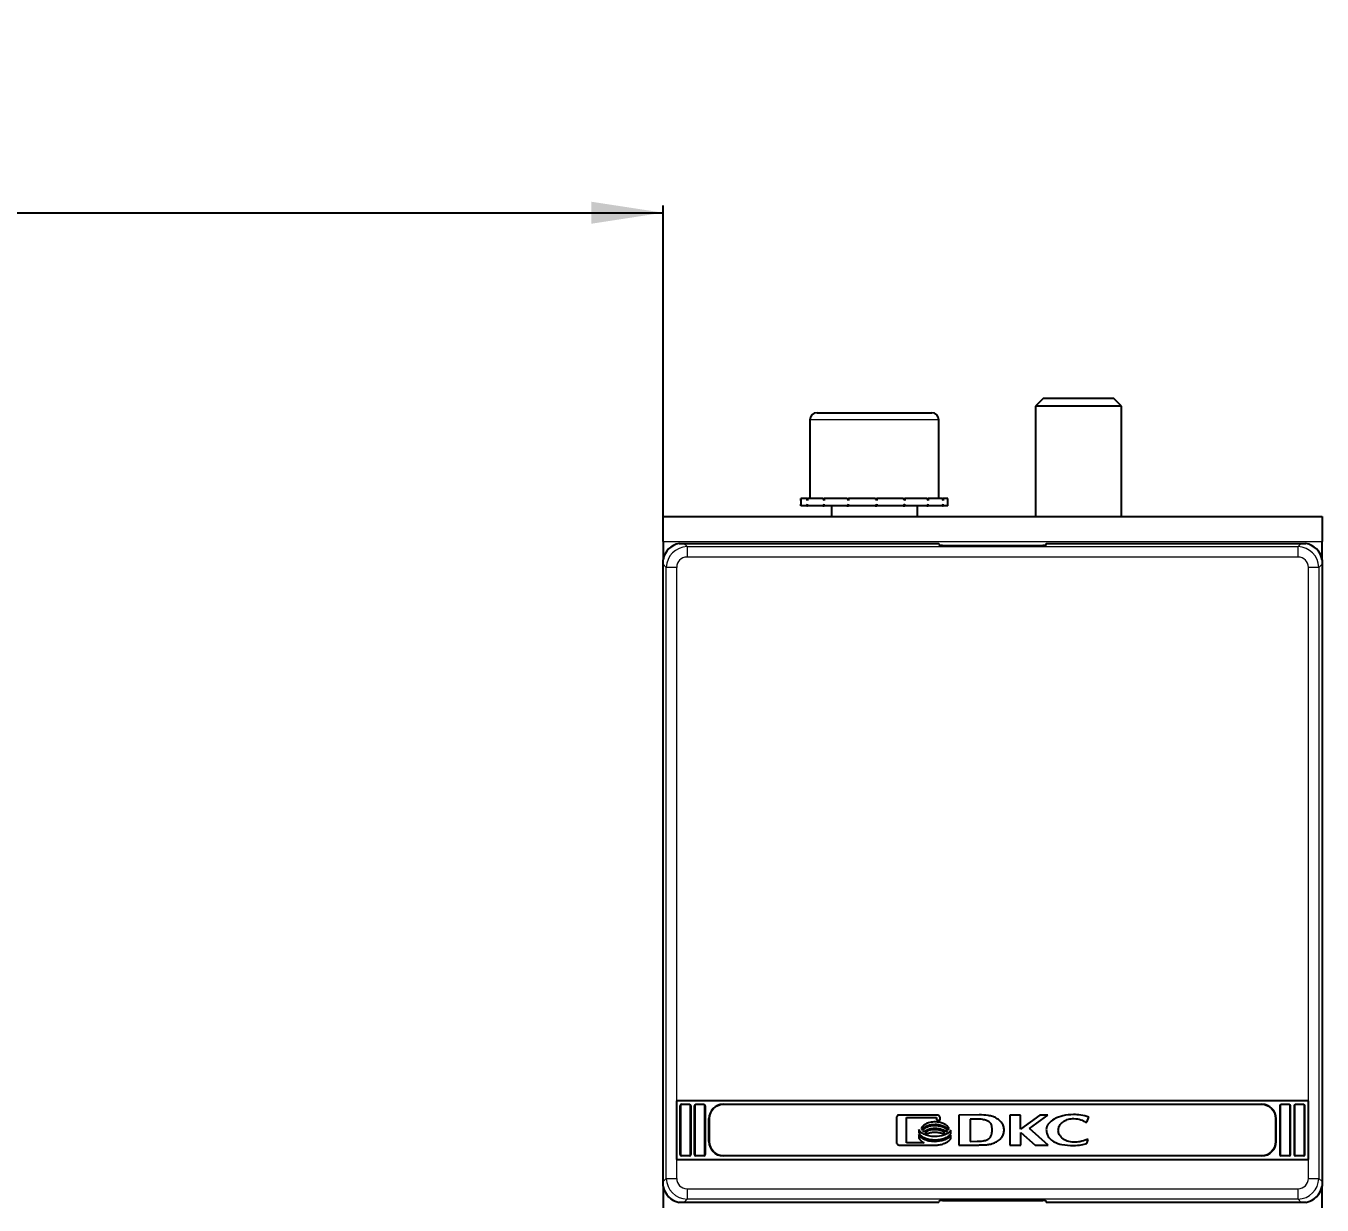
# Model space of a CAD drawing. Header units: millimetres. Extents: x 0 to 3606, y -762 to 580.
# Drawn here: x 1082.5 to 1263.4, y 393.3 to 557.9 of the extents above; entities that cross this region are included whole.
import ezdxf

# ---------------------------------------------------------------- set-up
doc = ezdxf.new("R2010")
doc.units = ezdxf.units.MM
doc.layers.add('FORMAT', color=7, linetype='Continuous')
doc.styles.add('SLDTEXTSTYLE0', font='TXT', dxfattribs={"width": 0.75})
doc.dimstyles.new('SLDDIMSTYLE0', dxfattribs={"dimtxt": 20, "dimasz": 10, "dimexe": 0, "dimexo": 0.0625, "dimgap": 5, "dimtad": 2, "dimdec": 1, "dimrnd": 1e-09, "dimzin": 12, "dimdsep": 46, "dimtxsty": 'SLDTEXTSTYLE0', "dimsah": 1, "dimcen": 0.09, "dimadec": 0, "dimazin": 3, "dimtfac": 1, "dimtofl": 0, "dimtmove": 0, "dimatfit": 3, "dimfxl": 0, "dimfrac": 2, "dimtolj": 1, "dimtzin": 12, "dimarcsym": 0})

# ---------------------------------------------------------------- blocks, each defined once
blk = doc.blocks.new('_D_2')
at = {"layer": 'FORMAT'}
for p, q in [((155.39, 489.4), (155.39, 532.81)), ((1171.39, 489.4), (1171.39, 532.81)), ((155.39, 531.81), (1171.39, 531.81))]:
    blk.add_line(p, q, dxfattribs=at)
for points in [[(155.39, 531.81), (165.39, 530.27), (165.39, 533.34)], [(1171.39, 531.81), (1161.39, 533.34), (1161.39, 530.27)]]:
    blk.add_solid(points, dxfattribs=at)
at = {"layer": 'FORMAT', "insert": (633.83, 557.59), "char_height": 20, "attachment_point": 1, "style": 'SLDTEXTSTYLE0'}
blk.add_mtext('1016', dxfattribs=at)

msp = doc.modelspace()

# ---------------------------------------------------------------- linework, layer by layer
at = {"color": 7, "linetype": 'Continuous', "lineweight": 25}
for p, q in [((1224.46, 505.89), (1223.39, 504.82)), ((1223.39, 504.82), (1223.39, 489.39)), ((1235.39, 504.82), (1223.39, 504.82)), ((1234.31, 505.89), (1224.46, 505.89)), ((1235.39, 504.82), (1234.31, 505.89)), ((1235.39, 489.39), (1235.39, 504.82)), ((1192.89, 503.89), (1201.32, 503.89)), ((1201.32, 503.89), (1208.89, 503.89)), ((1191.89, 502.89), (1191.89, 491.89)), ((1209.89, 491.89), (1209.89, 502.89)), ((1190.64, 491.89), (1190.64, 490.89)), ((1190.64, 491.89), (1190.64, 491.64)), ((1191.45, 491.89), (1190.64, 491.89)), ((1190.64, 491.89), (1190.64, 491.89)), ((1190.64, 490.89), (1190.64, 491.14)), ((1191.45, 490.89), (1190.64, 490.89)), ((1190.64, 490.89), (1190.64, 490.89)), ((1191.45, 491.89), (1191.56, 491.89)), ((1191.45, 490.89), (1191.56, 490.89)), ((1191.56, 491.89), (1191.56, 491.64)), ((1193.71, 491.89), (1191.56, 491.89)), ((1191.56, 490.89), (1191.56, 491.14)), ((1193.71, 490.89), (1191.56, 490.89)), ((1193.71, 491.89), (1193.89, 491.89)), ((1193.71, 490.89), (1193.89, 490.89)), ((1193.89, 491.89), (1193.89, 491.64)), ((1197.06, 491.89), (1193.89, 491.89)), ((1193.89, 490.89), (1193.89, 491.14)), ((1197.06, 490.89), (1193.89, 490.89)), ((1194.89, 490.89), (1194.89, 489.39)), ((1197.06, 491.89), (1197.29, 491.89)), ((1197.06, 490.89), (1197.29, 490.89)), ((1197.29, 491.89), (1197.29, 491.64)), ((1200.99, 491.89), (1197.29, 491.89)), ((1197.29, 490.89), (1197.29, 491.14)), ((1200.99, 490.89), (1197.29, 490.89)), ((1200.99, 491.89), (1201.18, 491.89)), ((1200.99, 491.89), (1201.07, 491.89)), ((1200.99, 490.89), (1201.15, 490.89)), ((1201.15, 490.89), (1201.23, 490.89)), ((1201.19, 491.89), (1201.23, 491.89)), ((1201.23, 491.89), (1201.23, 491.64)), ((1204.9, 491.89), (1201.23, 491.89)), ((1201.23, 490.89), (1201.23, 491.14)), ((1204.9, 490.89), (1201.23, 490.89)), ((1204.9, 491.89), (1205.13, 491.89)), ((1204.9, 490.89), (1205.13, 490.89)), ((1205.13, 491.89), (1205.13, 491.64)), ((1208.2, 491.89), (1205.13, 491.89)), ((1205.13, 490.89), (1205.13, 491.14)), ((1208.2, 490.89), (1205.13, 490.89)), ((1206.89, 489.39), (1206.89, 490.89)), ((1208.2, 491.89), (1208.38, 491.89)), ((1208.2, 490.89), (1208.38, 490.89)), ((1208.38, 491.89), (1208.38, 491.64)), ((1210.39, 491.89), (1208.38, 491.89)), ((1208.38, 490.89), (1208.38, 491.14)), ((1210.39, 490.89), (1208.38, 490.89)), ((1210.39, 491.89), (1210.48, 491.89)), ((1210.39, 490.89), (1210.48, 490.89)), ((1210.48, 491.89), (1210.48, 491.64)), ((1211.14, 491.89), (1210.48, 491.89)), ((1210.48, 490.89), (1210.48, 491.14)), ((1211.14, 490.89), (1210.48, 490.89)), ((1211.14, 490.89), (1211.14, 491.89)), ((1171.39, 485.89), (1171.39, 489.39)), ((1171.39, 489.39), (1263.39, 489.39)), ((1263.39, 489.39), (1263.39, 485.89)), ((1171.39, 485.89), (1171.39, 483.37)), ((1173.66, 485.64), (1174.28, 485.64)), ((1174.28, 485.64), (1209.89, 485.64)), ((1209.89, 485.64), (1209.89, 485.51)), ((1210.39, 485.37), (1224.39, 485.37)), ((1224.89, 485.51), (1224.89, 485.64)), ((1224.89, 485.64), (1260.49, 485.64)), ((1260.49, 485.64), (1261.11, 485.64)), ((1263.39, 483.37), (1263.39, 485.89)), ((1171.39, 482.74), (1171.39, 483.37)), ((1263.39, 483.37), (1263.39, 482.74)), ((1171.39, 396.54), (1171.39, 482.74)), ((1263.39, 482.74), (1263.39, 396.54)), ((1261.48, 407.84), (1173.29, 407.84)), ((1173.29, 407.84), (1173.29, 399.64)), ((1173.79, 400.34), (1173.79, 407.14)), ((1173.99, 407.34), (1175.09, 407.34)), ((1175.29, 407.14), (1175.29, 400.34)), ((1175.79, 400.34), (1175.79, 407.14)), ((1175.99, 407.34), (1177.09, 407.34)), ((1177.29, 407.14), (1177.29, 400.34)), ((1179.79, 407.34), (1254.98, 407.34)), ((1257.48, 407.14), (1257.48, 400.34)), ((1257.68, 407.34), (1258.78, 407.34)), ((1258.98, 400.34), (1258.98, 407.14)), ((1259.48, 407.14), (1259.48, 400.34)), ((1259.68, 407.34), (1260.78, 407.34)), ((1260.98, 400.34), (1260.98, 407.14)), ((1261.48, 399.64), (1261.48, 407.84)), ((1177.79, 402.14), (1177.79, 405.34)), ((1203.96, 405.4), (1203.96, 402.08)), ((1209.64, 405.84), (1204.39, 405.84)), ((1205.37, 405.51), (1209.54, 405.51)), ((1205.37, 401.97), (1205.37, 405.51)), ((1209.54, 405.51), (1209.54, 405.12)), ((1210.07, 405.12), (1210.07, 405.4)), ((1215.53, 405.86), (1212.7, 405.84)), ((1212.7, 405.84), (1212.7, 401.64)), ((1219.81, 405.84), (1219.81, 401.64)), ((1221.3, 405.84), (1219.81, 405.84)), ((1221.3, 403.87), (1221.3, 405.84)), ((1223.97, 405.84), (1221.3, 403.87)), ((1222.56, 403.98), (1225.1, 405.84)), ((1225.1, 405.84), (1223.97, 405.84)), ((1230.56, 404.82), (1230.81, 405.55)), ((1256.98, 402.14), (1256.98, 405.34)), ((1207.11, 403.83), (1207.11, 403.38)), ((1209.54, 405.12), (1210.07, 405.12)), ((1211.56, 403.27), (1211.56, 403.72)), ((1215.32, 405.28), (1214.28, 405.26)), ((1214.28, 405.26), (1214.28, 402.16)), ((1225.16, 401.64), (1222.56, 403.98)), ((1230.37, 404.82), (1230.56, 404.82)), ((1207.83, 401.96), (1205.37, 401.97)), ((1207.11, 403.11), (1207.11, 402.65)), ((1211.56, 402.54), (1211.56, 403.01)), ((1214.28, 402.16), (1215.23, 402.18)), ((1221.32, 403.41), (1223.33, 401.64)), ((1221.32, 401.64), (1221.32, 403.41)), ((1230.55, 401.88), (1230.73, 402.42)), ((1230.73, 402.42), (1230.58, 402.42)), ((1175.09, 400.14), (1173.99, 400.14)), ((1177.09, 400.14), (1175.99, 400.14)), ((1254.98, 400.14), (1179.79, 400.14)), ((1204.39, 401.64), (1209.64, 401.64)), ((1212.7, 401.64), (1215.39, 401.65)), ((1215.39, 401.65), (1215.4, 401.65)), ((1215.4, 401.65), (1215.42, 401.65)), ((1219.81, 401.64), (1221.32, 401.64)), ((1223.33, 401.64), (1225.16, 401.64)), ((1258.78, 400.14), (1257.68, 400.14)), ((1260.78, 400.14), (1259.68, 400.14)), ((1173.29, 399.64), (1261.48, 399.64)), ((1171.39, 395.92), (1171.39, 396.54)), ((1263.39, 396.54), (1263.39, 395.92)), ((1171.39, 395.92), (1171.39, 392.89)), ((1263.39, 392.89), (1263.39, 395.92)), ((1174.28, 393.64), (1173.66, 393.64)), ((1209.89, 393.64), (1174.28, 393.64)), ((1209.89, 393.64), (1209.89, 393.78)), ((1210.39, 393.91), (1224.39, 393.91)), ((1224.89, 393.78), (1224.89, 393.64)), ((1260.49, 393.64), (1224.89, 393.64)), ((1261.11, 393.64), (1260.49, 393.64))]:
    msp.add_line(p, q, dxfattribs=at)
at = {"color": 8, "linetype": 'Continuous', "lineweight": 18}
for p, q in [((1201.38, 502.89), (1191.89, 502.89)), ((1209.89, 502.89), (1201.38, 502.89)), ((1171.39, 485.89), (1263.39, 485.89)), ((1174.28, 485.64), (1174.74, 485.19)), ((1174.74, 485.19), (1174.74, 483.74)), ((1174.74, 485.19), (1260.04, 485.19)), ((1260.04, 485.19), (1260.49, 485.64)), ((1260.04, 483.74), (1260.04, 485.19)), ((1260.04, 483.74), (1174.74, 483.74)), ((1171.84, 482.29), (1171.39, 482.74)), ((1173.29, 482.29), (1171.84, 482.29)), ((1171.84, 396.99), (1171.84, 482.29)), ((1173.29, 482.29), (1173.29, 407.84)), ((1261.48, 407.84), (1261.48, 482.29)), ((1262.93, 482.29), (1261.48, 482.29)), ((1263.39, 482.74), (1262.93, 482.29)), ((1262.93, 482.29), (1262.93, 396.99)), ((1173.79, 407.14), (1173.89, 407.14)), ((1173.79, 400.34), (1173.79, 407.14)), ((1173.79, 407.14), (1173.79, 407.14)), ((1173.89, 407.14), (1173.89, 400.34)), ((1173.99, 407.24), (1173.99, 407.34)), ((1173.99, 407.34), (1175.09, 407.34)), ((1173.99, 407.34), (1173.99, 407.34)), ((1175.09, 407.24), (1173.99, 407.24)), ((1175.09, 407.24), (1175.09, 407.34)), ((1175.09, 407.34), (1175.09, 407.34)), ((1175.19, 400.34), (1175.19, 407.14)), ((1175.19, 407.14), (1175.29, 407.14)), ((1175.29, 407.14), (1175.29, 400.34)), ((1175.29, 407.14), (1175.29, 407.14)), ((1175.79, 400.34), (1175.79, 407.14)), ((1175.79, 407.14), (1175.89, 407.14)), ((1175.79, 407.14), (1175.79, 407.14)), ((1175.89, 407.14), (1175.89, 400.34)), ((1175.99, 407.24), (1175.99, 407.34)), ((1175.99, 407.34), (1177.09, 407.34)), ((1175.99, 407.34), (1175.99, 407.34)), ((1177.09, 407.24), (1175.99, 407.24)), ((1177.09, 407.24), (1177.09, 407.34)), ((1177.09, 407.34), (1177.09, 407.34)), ((1177.19, 400.34), (1177.19, 407.14)), ((1177.19, 407.14), (1177.29, 407.14)), ((1177.29, 407.14), (1177.29, 400.34)), ((1177.29, 407.14), (1177.29, 407.14)), ((1179.79, 407.34), (1254.98, 407.34)), ((1179.79, 407.24), (1179.79, 407.34)), ((1179.79, 407.34), (1179.79, 407.34)), ((1254.98, 407.24), (1179.79, 407.24)), ((1254.98, 407.34), (1254.98, 407.24)), ((1254.98, 407.34), (1254.98, 407.34)), ((1257.49, 407.14), (1257.48, 407.14)), ((1257.49, 407.14), (1257.59, 407.14)), ((1257.49, 400.34), (1257.49, 407.14)), ((1257.59, 407.14), (1257.59, 400.34)), ((1257.68, 407.34), (1258.78, 407.34)), ((1257.68, 407.34), (1257.68, 407.24)), ((1257.68, 407.34), (1257.68, 407.34)), ((1258.78, 407.24), (1257.68, 407.24)), ((1258.78, 407.34), (1258.78, 407.24)), ((1258.78, 407.34), (1258.78, 407.34)), ((1258.88, 400.34), (1258.88, 407.14)), ((1258.88, 407.14), (1258.98, 407.14)), ((1258.98, 407.14), (1258.98, 400.34)), ((1258.98, 407.14), (1258.98, 407.14)), ((1259.49, 407.14), (1259.48, 407.14)), ((1259.49, 400.34), (1259.49, 407.14)), ((1259.59, 407.14), (1259.49, 407.14)), ((1259.59, 407.14), (1259.59, 400.34)), ((1259.68, 407.24), (1259.68, 407.34)), ((1259.68, 407.34), (1260.78, 407.34)), ((1259.68, 407.34), (1259.68, 407.34)), ((1260.78, 407.24), (1259.68, 407.24)), ((1260.78, 407.24), (1260.78, 407.34)), ((1260.78, 407.34), (1260.78, 407.34)), ((1260.88, 400.34), (1260.88, 407.14)), ((1260.98, 407.14), (1260.88, 407.14)), ((1260.98, 407.14), (1260.98, 400.34)), ((1260.98, 407.14), (1260.98, 407.14)), ((1177.79, 402.14), (1177.79, 405.34)), ((1177.89, 405.34), (1177.79, 405.34)), ((1177.79, 405.34), (1177.79, 405.34)), ((1177.89, 405.34), (1177.89, 402.14)), ((1256.88, 402.14), (1256.88, 405.34)), ((1256.98, 405.34), (1256.88, 405.34)), ((1256.98, 405.34), (1256.98, 402.14)), ((1256.98, 405.34), (1256.98, 405.34)), ((1177.89, 402.14), (1177.79, 402.14)), ((1177.79, 402.14), (1177.79, 402.14)), ((1256.98, 402.14), (1256.88, 402.14)), ((1256.98, 402.14), (1256.98, 402.14)), ((1173.79, 400.34), (1173.89, 400.34)), ((1173.79, 400.34), (1173.79, 400.34)), ((1173.99, 400.24), (1175.09, 400.24)), ((1173.99, 400.14), (1173.99, 400.24)), ((1175.09, 400.14), (1173.99, 400.14)), ((1173.99, 400.14), (1173.99, 400.14)), ((1175.09, 400.14), (1175.09, 400.24)), ((1175.09, 400.14), (1175.09, 400.14)), ((1175.19, 400.34), (1175.29, 400.34)), ((1175.29, 400.34), (1175.29, 400.34)), ((1175.79, 400.34), (1175.89, 400.34)), ((1175.79, 400.34), (1175.79, 400.34)), ((1175.99, 400.24), (1177.09, 400.24)), ((1175.99, 400.14), (1175.99, 400.24)), ((1177.09, 400.14), (1175.99, 400.14)), ((1175.99, 400.14), (1175.99, 400.14)), ((1177.09, 400.14), (1177.09, 400.24)), ((1177.09, 400.14), (1177.09, 400.14)), ((1177.19, 400.34), (1177.29, 400.34)), ((1177.29, 400.34), (1177.29, 400.34)), ((1179.79, 400.24), (1254.98, 400.24)), ((1179.79, 400.24), (1179.79, 400.14)), ((1254.98, 400.14), (1179.79, 400.14)), ((1179.79, 400.14), (1179.79, 400.14)), ((1254.98, 400.14), (1254.98, 400.24)), ((1254.98, 400.14), (1254.98, 400.14)), ((1257.48, 400.34), (1257.49, 400.34)), ((1257.49, 400.34), (1257.59, 400.34)), ((1257.68, 400.24), (1258.78, 400.24)), ((1257.68, 400.24), (1257.68, 400.14)), ((1258.78, 400.14), (1257.68, 400.14)), ((1257.68, 400.14), (1257.68, 400.14)), ((1258.78, 400.24), (1258.78, 400.14)), ((1258.78, 400.14), (1258.78, 400.14)), ((1258.88, 400.34), (1258.98, 400.34)), ((1258.98, 400.34), (1258.98, 400.34)), ((1259.48, 400.34), (1259.49, 400.34)), ((1259.59, 400.34), (1259.49, 400.34)), ((1259.68, 400.14), (1259.68, 400.24)), ((1259.68, 400.24), (1260.78, 400.24)), ((1260.78, 400.14), (1259.68, 400.14)), ((1259.68, 400.14), (1259.68, 400.14)), ((1260.78, 400.14), (1260.78, 400.24)), ((1260.78, 400.14), (1260.78, 400.14)), ((1260.98, 400.34), (1260.88, 400.34)), ((1260.98, 400.34), (1260.98, 400.34)), ((1173.29, 399.64), (1173.29, 396.99)), ((1261.48, 396.99), (1261.48, 399.64)), ((1171.39, 396.54), (1171.84, 396.99)), ((1171.84, 396.99), (1173.29, 396.99)), ((1261.48, 396.99), (1262.93, 396.99)), ((1262.93, 396.99), (1263.39, 396.54)), ((1174.74, 395.54), (1260.04, 395.54)), ((1174.74, 395.54), (1174.74, 394.09)), ((1260.04, 394.09), (1260.04, 395.54)), ((1174.74, 394.09), (1174.28, 393.64)), ((1260.04, 394.09), (1174.74, 394.09)), ((1260.49, 393.64), (1260.04, 394.09))]:
    msp.add_line(p, q, dxfattribs=at)
at = {"color": 7, "linetype": 'Continuous', "lineweight": 25}
for centre, radius, start, end in [((1192.89, 502.89), 1, 90, 180), ((1208.89, 502.89), 1, 0, 90), ((1173.99, 407.14), 0.2, 90, 180), ((1175.09, 407.14), 0.2, 360, 90), ((1175.99, 407.14), 0.2, 90, 180), ((1177.09, 407.14), 0.2, 360, 90), ((1179.79, 405.34), 2, 90, 180), ((1254.98, 405.34), 2, 360, 90), ((1257.68, 407.14), 0.2, 90, 180), ((1258.78, 407.14), 0.2, 360, 90), ((1259.68, 407.14), 0.2, 90, 180), ((1260.78, 407.14), 0.2, 0, 90), ((1179.79, 402.14), 2, 180, 270), ((1254.98, 402.14), 2, 270, 360), ((1173.99, 400.34), 0.2, 180, 270), ((1175.09, 400.34), 0.2, 270, 360), ((1175.99, 400.34), 0.2, 180, 270), ((1177.09, 400.34), 0.2, 270, 360), ((1257.68, 400.34), 0.2, 180, 270), ((1258.78, 400.34), 0.2, 270, 360), ((1259.68, 400.34), 0.2, 180, 270), ((1260.78, 400.34), 0.2, 270, 0)]:
    msp.add_arc(centre, radius, start, end, dxfattribs=at)
at = {"color": 8, "linetype": 'Continuous', "lineweight": 18}
for centre, radius, start, end in [((1173.99, 407.14), 0.198, 90, 180), ((1173.99, 407.14), 0.0982, 90, 180), ((1175.09, 407.14), 0.198, 360, 90), ((1175.09, 407.14), 0.0982, 0, 90), ((1175.99, 407.14), 0.198, 90, 180), ((1175.99, 407.14), 0.0982, 90, 180), ((1177.09, 407.14), 0.198, 360, 90), ((1177.09, 407.14), 0.0982, 0, 90), ((1179.79, 405.34), 2, 90, 180), ((1179.79, 405.34), 1.9, 90, 180), ((1254.98, 405.34), 2, 360, 90), ((1254.98, 405.34), 1.9, 360, 90), ((1257.68, 407.14), 0.198, 90, 180), ((1257.68, 407.14), 0.0982, 90, 180), ((1258.78, 407.14), 0.198, 360, 90), ((1258.78, 407.14), 0.0982, 360, 90), ((1259.68, 407.14), 0.198, 90, 180), ((1259.68, 407.14), 0.0982, 90, 180), ((1260.78, 407.14), 0.198, 0, 90), ((1260.78, 407.14), 0.0982, 0, 90), ((1179.79, 402.14), 2, 180, 270), ((1179.79, 402.14), 1.9, 180, 270), ((1254.98, 402.14), 1.9, 270, 360), ((1254.98, 402.14), 2, 270, 360), ((1173.99, 400.34), 0.198, 180, 270), ((1173.99, 400.34), 0.0982, 180, 270), ((1175.09, 400.34), 0.0982, 270, 0), ((1175.09, 400.34), 0.198, 270, 360), ((1175.99, 400.34), 0.198, 180, 270), ((1175.99, 400.34), 0.0982, 180, 270), ((1177.09, 400.34), 0.0982, 270, 0), ((1177.09, 400.34), 0.198, 270, 360), ((1257.68, 400.34), 0.198, 180, 270), ((1257.68, 400.34), 0.0982, 180, 270), ((1258.78, 400.34), 0.0982, 270, 360), ((1258.78, 400.34), 0.198, 270, 360), ((1259.68, 400.34), 0.198, 180, 270), ((1259.68, 400.34), 0.0982, 180, 270), ((1260.78, 400.34), 0.0982, 270, 0), ((1260.78, 400.34), 0.198, 270, 0)]:
    msp.add_arc(centre, radius, start, end, dxfattribs=at)
at = {"color": 7, "linetype": 'Continuous', "lineweight": 25}
for centre, major_axis, ratio, start_param, end_param in [((1174.44, 482.59), (2.27, -2.27), 0.935113, 2.575748, 3.707437), ((1210.39, 485.51), (0.5, 0), 0.267949, 3.141593, 4.712389), ((1224.39, 485.51), (0.5, 0), 0.267949, 4.712389, 6.283185), ((1260.33, 482.59), (-2.27, -2.27), 0.935113, 2.575748, 3.707437), ((1174.44, 396.69), (2.27, 2.27), 0.935113, 2.575748, 3.707437), ((1260.33, 396.69), (-2.27, 2.27), 0.935113, 2.575748, 3.707437), ((1210.39, 393.78), (0.5, 0), 0.267949, 1.570796, 3.141593), ((1224.39, 393.78), (0.5, 0), 0.267949, 0, 1.570796)]:
    msp.add_ellipse(centre, major_axis=major_axis, ratio=ratio, start_param=start_param, end_param=end_param, dxfattribs=at)
at = {"color": 8, "linetype": 'Continuous', "lineweight": 18}
for centre, major_axis, ratio, start_param, end_param in [((1174.84, 482.19), (2.13, -2.13), 0.997754, 2.389713, 3.893472), ((1259.93, 482.19), (2.13, 2.13), 0.997754, 5.531306, 7.035065), ((1174.84, 482.19), (1.13, -1.13), 0.935113, 2.389713, 3.893472), ((1259.93, 482.19), (-1.13, -1.13), 0.935113, 2.389713, 3.893472), ((1174.84, 397.1), (2.13, 2.13), 0.997754, 2.389713, 3.893472), ((1174.84, 397.1), (1.13, 1.13), 0.935113, 2.389713, 3.893472), ((1259.93, 397.1), (-1.13, 1.13), 0.935113, 2.389713, 3.893472), ((1259.93, 397.1), (-2.13, 2.13), 0.997754, 2.389713, 3.893472)]:
    msp.add_ellipse(centre, major_axis=major_axis, ratio=ratio, start_param=start_param, end_param=end_param, dxfattribs=at)
at = {"color": 7, "linetype": 'Continuous', "lineweight": 25}
for points, knots in [([(1190.64, 491.64), (1190.64, 491.68), (1190.64, 491.75), (1190.64, 491.83), (1190.64, 491.87), (1190.64, 491.89)], [0, 0, 0, 0, 0.499981, 0.749988, 1, 1, 1, 1]), ([(1190.64, 490.89), (1190.64, 490.91), (1190.64, 490.95), (1190.64, 491.04), (1190.64, 491.1), (1190.64, 491.14)], [0, 0, 0, 0, 0.2501401, 0.5002802, 1, 1, 1, 1]), ([(1191.56, 491.64), (1191.54, 491.68), (1191.51, 491.75), (1191.48, 491.83), (1191.46, 491.87), (1191.45, 491.89)], [0, 0, 0, 0, 0.499981, 0.749988, 1, 1, 1, 1]), ([(1191.45, 490.89), (1191.46, 490.91), (1191.48, 490.95), (1191.51, 491.04), (1191.54, 491.1), (1191.56, 491.14)], [0, 0, 0, 0, 0.25014, 0.50028, 1, 1, 1, 1]), ([(1193.89, 491.64), (1193.86, 491.68), (1193.81, 491.75), (1193.75, 491.83), (1193.72, 491.87), (1193.71, 491.89)], [0, 0, 0, 0, 0.499981, 0.749988, 1, 1, 1, 1]), ([(1193.71, 490.89), (1193.72, 490.91), (1193.75, 490.95), (1193.81, 491.04), (1193.86, 491.1), (1193.89, 491.14)], [0, 0, 0, 0, 0.25014, 0.50028, 1, 1, 1, 1]), ([(1197.29, 491.64), (1197.25, 491.68), (1197.19, 491.75), (1197.11, 491.83), (1197.07, 491.87), (1197.06, 491.89)], [0, 0, 0, 0, 0.499981, 0.749988, 1, 1, 1, 1]), ([(1197.06, 490.89), (1197.07, 490.91), (1197.11, 490.95), (1197.19, 491.04), (1197.25, 491.1), (1197.29, 491.14)], [0, 0, 0, 0, 0.25014, 0.50028, 1, 1, 1, 1]), ([(1201.23, 491.64), (1201.19, 491.68), (1201.13, 491.75), (1201.05, 491.83), (1201.01, 491.87), (1200.99, 491.89)], [0, 0, 0, 0, 0.499981, 0.749988, 1, 1, 1, 1]), ([(1200.99, 490.89), (1201.01, 490.91), (1201.05, 490.95), (1201.13, 491.04), (1201.19, 491.1), (1201.23, 491.14)], [0, 0, 0, 0, 0.25014, 0.50028, 1, 1, 1, 1]), ([(1201.23, 491.64), (1201.22, 491.71), (1201.19, 491.84), (1201.16, 491.88), (1201.15, 491.89)], [0, 0, 0, 0, 0.5617942, 1, 1, 1, 1]), ([(1201.23, 491.14), (1201.22, 491.07), (1201.19, 490.94), (1201.16, 490.91), (1201.15, 490.89)], [0, 0, 0, 0, 0.561794, 1, 1, 1, 1]), ([(1205.13, 491.64), (1205.09, 491.68), (1205.03, 491.75), (1204.96, 491.83), (1204.92, 491.87), (1204.9, 491.89)], [0, 0, 0, 0, 0.499981, 0.749988, 1, 1, 1, 1]), ([(1204.9, 490.89), (1204.92, 490.91), (1204.96, 490.95), (1205.03, 491.04), (1205.09, 491.1), (1205.13, 491.14)], [0, 0, 0, 0, 0.25014, 0.50028, 1, 1, 1, 1]), ([(1208.38, 491.64), (1208.35, 491.68), (1208.3, 491.75), (1208.25, 491.83), (1208.22, 491.87), (1208.2, 491.89)], [0, 0, 0, 0, 0.499981, 0.749988, 1, 1, 1, 1]), ([(1208.2, 490.89), (1208.22, 490.91), (1208.25, 490.95), (1208.3, 491.04), (1208.35, 491.1), (1208.38, 491.14)], [0, 0, 0, 0, 0.25014, 0.50028, 1, 1, 1, 1]), ([(1210.48, 491.64), (1210.47, 491.68), (1210.45, 491.75), (1210.42, 491.83), (1210.4, 491.87), (1210.39, 491.89)], [0, 0, 0, 0, 0.499981, 0.749988, 1, 1, 1, 1]), ([(1210.39, 490.89), (1210.4, 490.91), (1210.42, 490.95), (1210.45, 491.04), (1210.47, 491.1), (1210.48, 491.14)], [0, 0, 0, 0, 0.25014, 0.50028, 1, 1, 1, 1]), ([(1204.39, 405.84), (1204.33, 405.83), (1204.2, 405.82), (1204.06, 405.7), (1203.97, 405.56), (1203.96, 405.45), (1203.96, 405.4)], [0, 0, 0, 0, 0.281303, 0.555629, 0.773878, 1, 1, 1, 1]), ([(1210.07, 405.4), (1210.06, 405.47), (1210.05, 405.6), (1209.93, 405.74), (1209.79, 405.83), (1209.69, 405.84), (1209.64, 405.84)], [0, 0, 0, 0, 0.285248, 0.560563, 0.777151, 1, 1, 1, 1]), ([(1217.89, 405.42), (1217.74, 405.5), (1217.38, 405.67), (1216.58, 405.82), (1215.94, 405.84), (1215.53, 405.86)], [0, 0, 0, 0, 0.216742, 0.489643, 1, 1, 1, 1]), ([(1217.17, 401.79), (1217.39, 401.86), (1217.81, 401.99), (1218.34, 402.35), (1218.74, 402.81), (1218.97, 403.33), (1219.03, 403.89), (1218.87, 404.47), (1218.49, 405.01), (1218.1, 405.28), (1217.89, 405.42)], [0, 0, 0, 0, 0.138091, 0.265455, 0.384013, 0.496103, 0.605759, 0.71979, 0.847662, 1, 1, 1, 1]), ([(1228.7, 405.9), (1228.2, 405.87), (1227.27, 405.81), (1226.05, 405.37), (1225.28, 404.8), (1224.94, 404.24), (1224.9, 403.94), (1224.89, 403.8)], [0, 0, 0, 0, 0.3156741, 0.5895198, 0.8131992, 0.9090264, 1, 1, 1, 1]), ([(1226.56, 403.7), (1226.58, 403.86), (1226.62, 404.2), (1226.92, 404.64), (1227.38, 405.02), (1228, 405.29), (1228.49, 405.33), (1228.74, 405.35)], [0, 0, 0, 0, 0.165415, 0.334737, 0.516014, 0.747902, 1, 1, 1, 1]), ([(1230.81, 405.55), (1230.44, 405.66), (1229.75, 405.86), (1229.04, 405.89), (1228.7, 405.9)], [0, 0, 0, 0, 0.5368, 1, 1, 1, 1]), ([(1228.74, 405.35), (1229.08, 405.32), (1229.67, 405.27), (1230.16, 404.95), (1230.37, 404.82)], [0, 0, 0, 0, 0.579608, 1, 1, 1, 1]), ([(1209.36, 402.83), (1209.06, 402.84), (1208.51, 402.87), (1207.83, 403.12), (1207.34, 403.43), (1207.18, 403.7), (1207.11, 403.83)], [0, 0, 0, 0, 0.341641, 0.638783, 0.834973, 1, 1, 1, 1]), ([(1209.36, 404.89), (1209.11, 404.87), (1208.64, 404.84), (1208.06, 404.61), (1207.64, 404.32), (1207.49, 404.07), (1207.42, 403.96)], [0, 0, 0, 0, 0.32886, 0.621368, 0.822445, 1, 1, 1, 1]), ([(1207.42, 403.96), (1207.44, 403.92), (1207.46, 403.86), (1207.5, 403.81), (1207.51, 403.78)], [0, 0, 0, 0, 0.556647, 1, 1, 1, 1]), ([(1207.51, 403.78), (1207.62, 403.9), (1207.85, 404.17), (1208.49, 404.47), (1209.02, 404.52), (1209.36, 404.55)], [0, 0, 0, 0, 0.235625, 0.507433, 1, 1, 1, 1]), ([(1209.36, 404.35), (1208.96, 404.31), (1208.43, 404.26), (1207.86, 403.94), (1207.68, 403.77), (1207.59, 403.68)], [0, 0, 0, 0, 0.607099, 0.813781, 1, 1, 1, 1]), ([(1207.59, 403.68), (1207.62, 403.65), (1207.68, 403.59), (1207.74, 403.54), (1207.77, 403.52)], [0, 0, 0, 0, 0.548878, 1, 1, 1, 1]), ([(1207.77, 403.52), (1208.03, 403.67), (1208.52, 403.96), (1209.09, 403.99), (1209.36, 404.01)], [0, 0, 0, 0, 0.521089, 1, 1, 1, 1]), ([(1209.36, 403.79), (1209.06, 403.77), (1208.56, 403.74), (1208.12, 403.51), (1207.93, 403.42)], [0, 0, 0, 0, 0.5915708, 1, 1, 1, 1]), ([(1211.31, 403.92), (1211.26, 404.02), (1211.15, 404.24), (1210.85, 404.49), (1210.28, 404.8), (1209.75, 404.85), (1209.36, 404.89)], [0, 0, 0, 0, 0.149079, 0.314363, 0.498773, 1, 1, 1, 1]), ([(1209.36, 404.55), (1209.58, 404.54), (1210.01, 404.51), (1210.55, 404.32), (1210.96, 404.08), (1211.13, 403.87), (1211.21, 403.77)], [0, 0, 0, 0, 0.322978, 0.614423, 0.818337, 1, 1, 1, 1]), ([(1211.13, 403.67), (1211.02, 403.78), (1210.78, 404.01), (1210.17, 404.28), (1209.68, 404.32), (1209.36, 404.35)], [0, 0, 0, 0, 0.239541, 0.512395, 1, 1, 1, 1]), ([(1209.36, 404.01), (1209.7, 403.98), (1210.27, 403.94), (1210.75, 403.64), (1210.94, 403.52)], [0, 0, 0, 0, 0.5984258, 1, 1, 1, 1]), ([(1210.78, 403.42), (1210.54, 403.53), (1210.09, 403.75), (1209.59, 403.78), (1209.36, 403.79)], [0, 0, 0, 0, 0.528395, 1, 1, 1, 1]), ([(1211.56, 403.72), (1211.49, 403.63), (1211.35, 403.42), (1211.01, 403.19), (1210.36, 402.9), (1209.78, 402.86), (1209.36, 402.83)], [0, 0, 0, 0, 0.141525, 0.304329, 0.489562, 1, 1, 1, 1]), ([(1210.94, 403.52), (1210.98, 403.54), (1211.05, 403.59), (1211.11, 403.65), (1211.13, 403.67)], [0, 0, 0, 0, 0.569699, 1, 1, 1, 1]), ([(1211.21, 403.77), (1211.23, 403.8), (1211.27, 403.84), (1211.3, 403.9), (1211.31, 403.92)], [0, 0, 0, 0, 0.564632, 1, 1, 1, 1]), ([(1215.23, 402.18), (1215.51, 402.18), (1216.02, 402.19), (1216.63, 402.35), (1217, 402.62), (1217.19, 402.91), (1217.31, 403.3), (1217.32, 403.59), (1217.33, 403.75)], [0, 0, 0, 0, 0.2746758, 0.503042, 0.6073811, 0.7165791, 0.8434118, 1, 1, 1, 1]), ([(1215.98, 405.22), (1215.85, 405.23), (1215.63, 405.26), (1215.41, 405.27), (1215.32, 405.28)], [0, 0, 0, 0, 0.586635, 1, 1, 1, 1]), ([(1217.33, 403.75), (1217.32, 403.88), (1217.32, 404.12), (1217.25, 404.45), (1217.12, 404.71), (1216.89, 404.94), (1216.49, 405.11), (1216.16, 405.18), (1215.98, 405.22)], [0, 0, 0, 0, 0.176808, 0.319231, 0.43938, 0.552395, 0.749205, 1, 1, 1, 1]), ([(1224.89, 403.8), (1224.91, 403.58), (1224.94, 403.14), (1225.32, 402.53), (1226.04, 402), (1227.2, 401.64), (1228.14, 401.6), (1228.69, 401.59)], [0, 0, 0, 0, 0.130532, 0.266031, 0.423997, 0.666819, 1, 1, 1, 1]), ([(1228.74, 402.04), (1228.42, 402.07), (1227.81, 402.13), (1227.1, 402.55), (1226.65, 403.1), (1226.59, 403.5), (1226.56, 403.7)], [0, 0, 0, 0, 0.317455, 0.60205, 0.80504, 1, 1, 1, 1]), ([(1203.96, 402.08), (1203.97, 402.01), (1203.98, 401.89), (1204.1, 401.74), (1204.24, 401.65), (1204.34, 401.64), (1204.39, 401.64)], [0, 0, 0, 0, 0.285197, 0.560428, 0.777044, 1, 1, 1, 1]), ([(1207.11, 403.38), (1207.17, 403.27), (1207.29, 403.04), (1207.63, 402.79), (1208.3, 402.46), (1208.91, 402.41), (1209.36, 402.38)], [0, 0, 0, 0, 0.13872, 0.298957, 0.48357, 1, 1, 1, 1]), ([(1209.36, 402.11), (1209.06, 402.13), (1208.51, 402.16), (1207.83, 402.4), (1207.34, 402.71), (1207.18, 402.99), (1207.11, 403.11)], [0, 0, 0, 0, 0.34171, 0.638876, 0.835038, 1, 1, 1, 1]), ([(1207.11, 402.65), (1207.14, 402.57), (1207.22, 402.41), (1207.46, 402.17), (1207.69, 402.04), (1207.83, 401.96)], [0, 0, 0, 0, 0.244932, 0.514807, 1, 1, 1, 1]), ([(1207.93, 403.42), (1208, 403.38), (1208.12, 403.32), (1208.25, 403.28), (1208.31, 403.26)], [0, 0, 0, 0, 0.541848, 1, 1, 1, 1]), ([(1208.31, 403.26), (1208.49, 403.32), (1208.84, 403.43), (1209.19, 403.44), (1209.36, 403.45)], [0, 0, 0, 0, 0.540329, 1, 1, 1, 1]), ([(1209.36, 403.45), (1209.56, 403.44), (1209.92, 403.42), (1210.26, 403.31), (1210.4, 403.26)], [0, 0, 0, 0, 0.579402, 1, 1, 1, 1]), ([(1209.36, 402.38), (1209.64, 402.39), (1210.16, 402.42), (1210.81, 402.64), (1211.3, 402.91), (1211.48, 403.16), (1211.56, 403.27)], [0, 0, 0, 0, 0.33644, 0.632575, 0.831337, 1, 1, 1, 1]), ([(1211.56, 403.01), (1211.49, 402.91), (1211.35, 402.71), (1211.01, 402.48), (1210.36, 402.19), (1209.78, 402.14), (1209.36, 402.11)], [0, 0, 0, 0, 0.141571, 0.304387, 0.489612, 1, 1, 1, 1]), ([(1209.64, 401.64), (1209.85, 401.66), (1210.29, 401.71), (1210.84, 401.95), (1211.3, 402.21), (1211.48, 402.44), (1211.56, 402.54)], [0, 0, 0, 0, 0.289383, 0.600301, 0.822929, 1, 1, 1, 1]), ([(1210.4, 403.26), (1210.47, 403.29), (1210.6, 403.33), (1210.73, 403.39), (1210.78, 403.42)], [0, 0, 0, 0, 0.575396, 1, 1, 1, 1]), ([(1215.42, 401.65), (1215.52, 401.66), (1215.75, 401.66), (1215.97, 401.67), (1216.08, 401.67)], [0, 0, 0, 0, 0.486421, 1, 1, 1, 1]), ([(1216.08, 401.67), (1216.28, 401.68), (1216.65, 401.7), (1217.01, 401.76), (1217.17, 401.79)], [0, 0, 0, 0, 0.55183, 1, 1, 1, 1]), ([(1228.69, 401.59), (1229.05, 401.6), (1229.68, 401.63), (1230.29, 401.8), (1230.55, 401.88)], [0, 0, 0, 0, 0.577653, 1, 1, 1, 1]), ([(1230.58, 402.42), (1230.25, 402.3), (1229.66, 402.08), (1229.03, 402.05), (1228.74, 402.04)], [0, 0, 0, 0, 0.547643, 1, 1, 1, 1])]:
    msp.add_open_spline(points, degree=3, knots=knots, dxfattribs=at)

# ---------------------------------------------------------------- dimensions: what is measured, and where the dimension line sits
at = {"layer": 'FORMAT'}
dim = msp.add_linear_dim(base=(1171.39, 531.81), p1=(155.39, 489.39), p2=(1171.39, 489.39), angle=0, dimstyle='SLDDIMSTYLE0', dxfattribs=at)
dim.commit()
dim.dimension.update_dxf_attribs({"geometry": '_D_2', "text_midpoint": (663.39, 531.81), "dimtype": 160})

doc.saveas('drawing.dxf')
